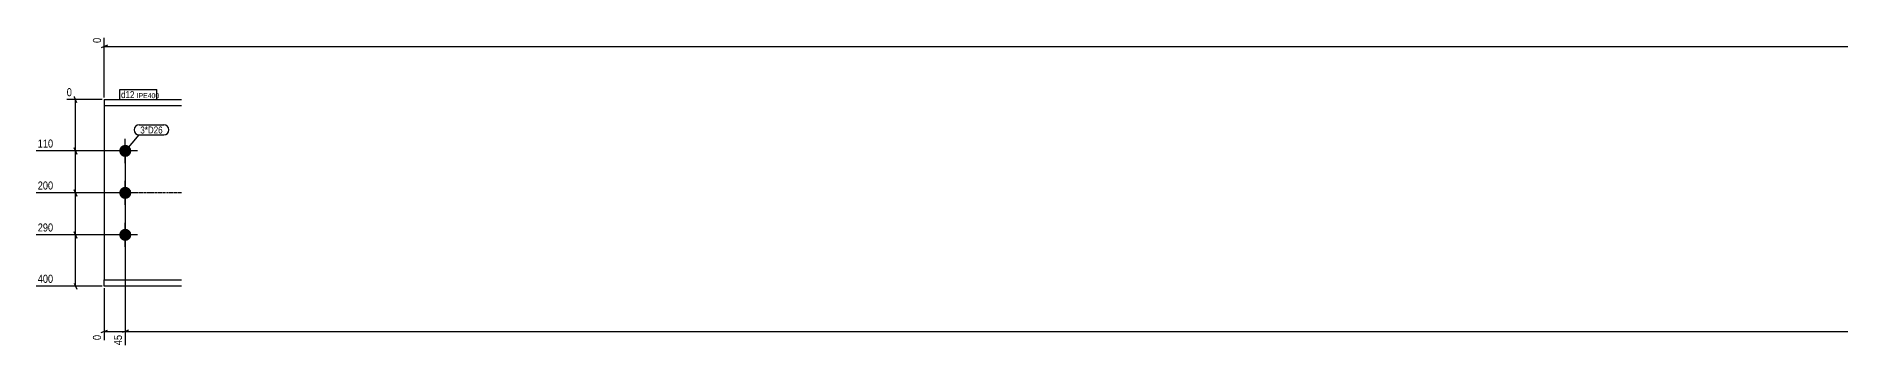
# Model space of a CAD drawing. Header units: millimetres. Extents: x 108 to 51700, y 7 to 4887.
# Drawn here: x 36615 to 40490, y 40 to 706 of the extents above; entities that cross this region are included whole.
import ezdxf

# ---------------------------------------------------------------- set-up
doc = ezdxf.new("R2010")
doc.units = ezdxf.units.MM
doc.linetypes.add('DXK_LINE_DOT3', pattern=[5.9187, 2.979, -0.9799, 0.9799, -0.9799])
for name, color, linetype in [('MÅLSÆTNING', 7, 'Continuous'), ('STÅL', 7, 'Continuous'), ('TEKST', 7, 'Continuous')]:
    doc.layers.add(name, color=color, linetype=linetype)
doc.styles.add('Arial Narrow', font='ARIALN.TTF', dxfattribs={"height": 0.2})

msp = doc.modelspace()

# ---------------------------------------------------------------- hatches: boundary and pattern name
at = {"layer": 'STÅL', "linetype": 'Continuous'}
for points in [[(36793.9, 460.3, -1), (36819.9, 460.3, -1)], [(36793.9, 370.3, -1), (36819.9, 370.3, -1)], [(36793.9, 280.3, -1), (36819.9, 280.3, -1)]]:
    msp.add_hatch(color=96, dxfattribs=at).paths.add_polyline_path(points)

# ---------------------------------------------------------------- linework, layer by layer
at = {"layer": 'MÅLSÆTNING', "color": 7, "linetype": 'Continuous'}
for p, q in [((36761.9, 574.8), (36761.9, 702.8)), ((36768.7, 686.8), (36755.2, 681.4)), ((36761.9, 684.1), (41547, 684.1)), ((36757.4, 570.3), (36681.3, 570.3)), ((36702.6, 563.5), (36697.2, 577)), ((36699.9, 460.3), (36699.9, 570.3)), ((36697.2, 467), (36702.6, 453.5)), ((36702.6, 453.5), (36697.2, 467)), ((36802.4, 460.3), (36615.8, 460.3)), ((36802.4, 460.3), (36615.8, 460.3)), ((36699.9, 370.3), (36699.9, 460.3)), ((36806.9, 454.3), (36806.9, 43.7)), ((36806.9, 454.3), (36806.9, 43.7)), ((36802.4, 370.3), (36615.8, 370.3)), ((36802.4, 370.3), (36615.8, 370.3)), ((36697.2, 377), (36702.6, 363.5)), ((36702.6, 363.5), (36697.2, 377)), ((36699.9, 280.3), (36699.9, 370.3)), ((36802.4, 280.3), (36615.8, 280.3)), ((36802.4, 280.3), (36615.8, 280.3)), ((36697.2, 287), (36702.6, 273.5)), ((36702.6, 273.5), (36697.2, 287)), ((36699.9, 170.3), (36699.9, 280.3)), ((36757.4, 170.3), (36615.8, 170.3)), ((36697.2, 177), (36702.6, 163.5)), ((36761.9, 165.8), (36761.9, 54.7)), ((36755.2, 70.6), (36768.7, 76)), ((36761.9, 73.3), (36806.9, 73.3)), ((36813.7, 76), (36800.2, 70.6)), ((36813.7, 76), (36800.2, 70.6)), ((36806.9, 73.3), (41417, 73.3))]:
    msp.add_line(p, q, dxfattribs=at)
at = {"layer": 'STÅL', "color": 2, "linetype": 'Continuous'}
for p, q in [((36761.9, 570.3), (36761.9, 189.9)), ((36761.9, 570.3), (36927.7, 570.3)), ((36927.7, 556.8), (36761.9, 556.8)), ((36761.9, 189.9), (36761.9, 183.8)), ((36761.9, 170.3), (36761.9, 183.8)), ((36761.9, 183.8), (36927.7, 183.8)), ((36927.7, 170.3), (36761.9, 170.3))]:
    msp.add_line(p, q, dxfattribs=at)
at = {"layer": 'STÅL', "color": 96, "linetype": 'Continuous'}
for p, q in [((36806.9, 434.3), (36806.9, 486.3)), ((36832.9, 460.3), (36780.9, 460.3)), ((36806.9, 344.3), (36806.9, 396.3)), ((36832.9, 370.3), (36780.9, 370.3)), ((36832.9, 280.3), (36780.9, 280.3)), ((36806.9, 254.3), (36806.9, 306.3))]:
    msp.add_line(p, q, dxfattribs=at)
at = {"layer": 'STÅL', "color": 7, "linetype": 'DXK_LINE_DOT3'}
msp.add_line((36927.7, 370.3), (36716.9, 370.3), dxfattribs=at)

# ---------------------------------------------------------------- wipeouts: each hides what was drawn before it
at = {"color": 0}
msp.add_wipeout([(36887.2, 497.6), (36887.2, 513.3), (36839.2, 513.3), (36839.2, 497.6)], dxfattribs=at).dxf.layer = 'TEKST'

# ---------------------------------------------------------------- next in the draw order: wipeouts: each hides what was drawn before it
at = {"color": 0, "linetype": 'Continuous'}
for points in [[(36758.3, 706.4), (36733.1, 706.4), (36733.1, 688.2), (36758.3, 688.2)], [(36695.9, 573.9), (36695.9, 599.1), (36677.7, 599.1), (36677.7, 573.9)], [(36692.6, 463.9), (36692.6, 489.1), (36615.5, 489.1), (36615.5, 463.9)], [(36692.6, 373.9), (36692.6, 399.1), (36615.5, 399.1), (36615.5, 373.9)], [(36692.6, 283.9), (36692.6, 309.1), (36615.5, 309.1), (36615.5, 283.9)], [(36692.6, 173.9), (36692.6, 199.1), (36615.5, 199.1), (36615.5, 173.9)], [(36758.3, 69.2), (36733.1, 69.2), (36733.1, 51.1), (36758.3, 51.1)], [(36803.3, 69.2), (36778.1, 69.2), (36778.1, 40.1), (36803.3, 40.1)]]:
    msp.add_wipeout(points, dxfattribs=at).dxf.layer = 'MÅLSÆTNING'
at = {"color": 0}
for points in [[(36826.7, 573.4), (36826.7, 589.2), (36797.9, 589.2), (36797.9, 573.4)], [(36887.2, 497.6), (36887.2, 513.3), (36839.2, 513.3), (36839.2, 497.6)]]:
    msp.add_wipeout(points, dxfattribs=at).dxf.layer = 'TEKST'

# ---------------------------------------------------------------- next in the draw order: linework, layer by layer
at = {"layer": 'TEKST', "color": 7, "linetype": 'Continuous'}
for p, q in [((36836.5, 516), (36889.9, 516)), ((36806.9, 458.8), (36836.5, 494.9)), ((36836.5, 494.9), (36889.9, 494.9))]:
    msp.add_line(p, q, dxfattribs=at)
for centre, start, end in [((36836.5, 505.4), 90, 270), ((36889.9, 505.4), 270, 90)]:
    msp.add_arc(centre, 10.6, start, end, dxfattribs=at)

# ---------------------------------------------------------------- next in the draw order: texts
at = {"layer": 'MÅLSÆTNING', "color": 3, "linetype": 'Continuous', "style": 'Arial Narrow'}
for s, height, p in [('0', 17.2, (36754.7, 691.8)), ('0', 17.2, (36754.7, 54.7)), ('45', 17.18, (36799.7, 43.7))]:
    msp.add_text(s, height=height, rotation=90.0002, dxfattribs=at).set_placement(p)
for s, height, p in [('0', 17.2, (36681.3, 577.5)), ('110', 17.18, (36619.1, 467.5)), ('200', 17.18, (36619.1, 377.5)), ('290', 17.18, (36619.1, 287.5)), ('400', 17.18, (36619.1, 177.5))]:
    msp.add_text(s, height=height, dxfattribs=at).set_placement(p)
at = {"layer": 'TEKST', "color": 3, "style": 'Arial Narrow'}
msp.add_text('3*D26', height=15.03, dxfattribs=at).set_placement((36839.2, 497.6))

# ---------------------------------------------------------------- next in the draw order: wipeouts: each hides what was drawn before it
at = {"color": 0}
msp.add_wipeout([(36826.7, 573.4), (36826.7, 589.2), (36797.9, 589.2), (36797.9, 573.4)], dxfattribs=at).dxf.layer = 'TEKST'

# ---------------------------------------------------------------- next in the draw order: linework, layer by layer
at = {"layer": 'TEKST', "color": 7, "linetype": 'Continuous'}
msp.add_line((36795.2, 570.7), (36795.2, 591.9), dxfattribs=at)

# ---------------------------------------------------------------- next in the draw order: wipeouts: each hides what was drawn before it
at = {"color": 0}
msp.add_wipeout([(36871.9, 573.4), (36871.9, 584.7), (36831.4, 584.7), (36831.4, 573.4)], dxfattribs=at).dxf.layer = 'TEKST'

# ---------------------------------------------------------------- next in the draw order: wipeouts: each hides what was drawn before it
msp.add_wipeout([(36871.9, 573.4), (36871.9, 584.7), (36831.4, 584.7), (36831.4, 573.4)], dxfattribs=at).dxf.layer = 'TEKST'

# ---------------------------------------------------------------- next in the draw order: linework, layer by layer
at = {"layer": 'TEKST', "color": 7, "linetype": 'Continuous'}
for p, q in [((36795.2, 591.9), (36874.6, 591.9)), ((36874.6, 570.7), (36874.6, 591.9)), ((36795.2, 570.7), (36874.6, 570.7))]:
    msp.add_line(p, q, dxfattribs=at)

# ---------------------------------------------------------------- next in the draw order: texts
at = {"layer": 'TEKST', "color": 3, "style": 'Arial Narrow'}
for s, height, p in [('d12', 15.03, (36797.9, 573.4)), ('IPE400', 10.74, (36831.4, 573.4))]:
    msp.add_text(s, height=height, dxfattribs=at).set_placement(p)

doc.saveas('drawing.dxf')
